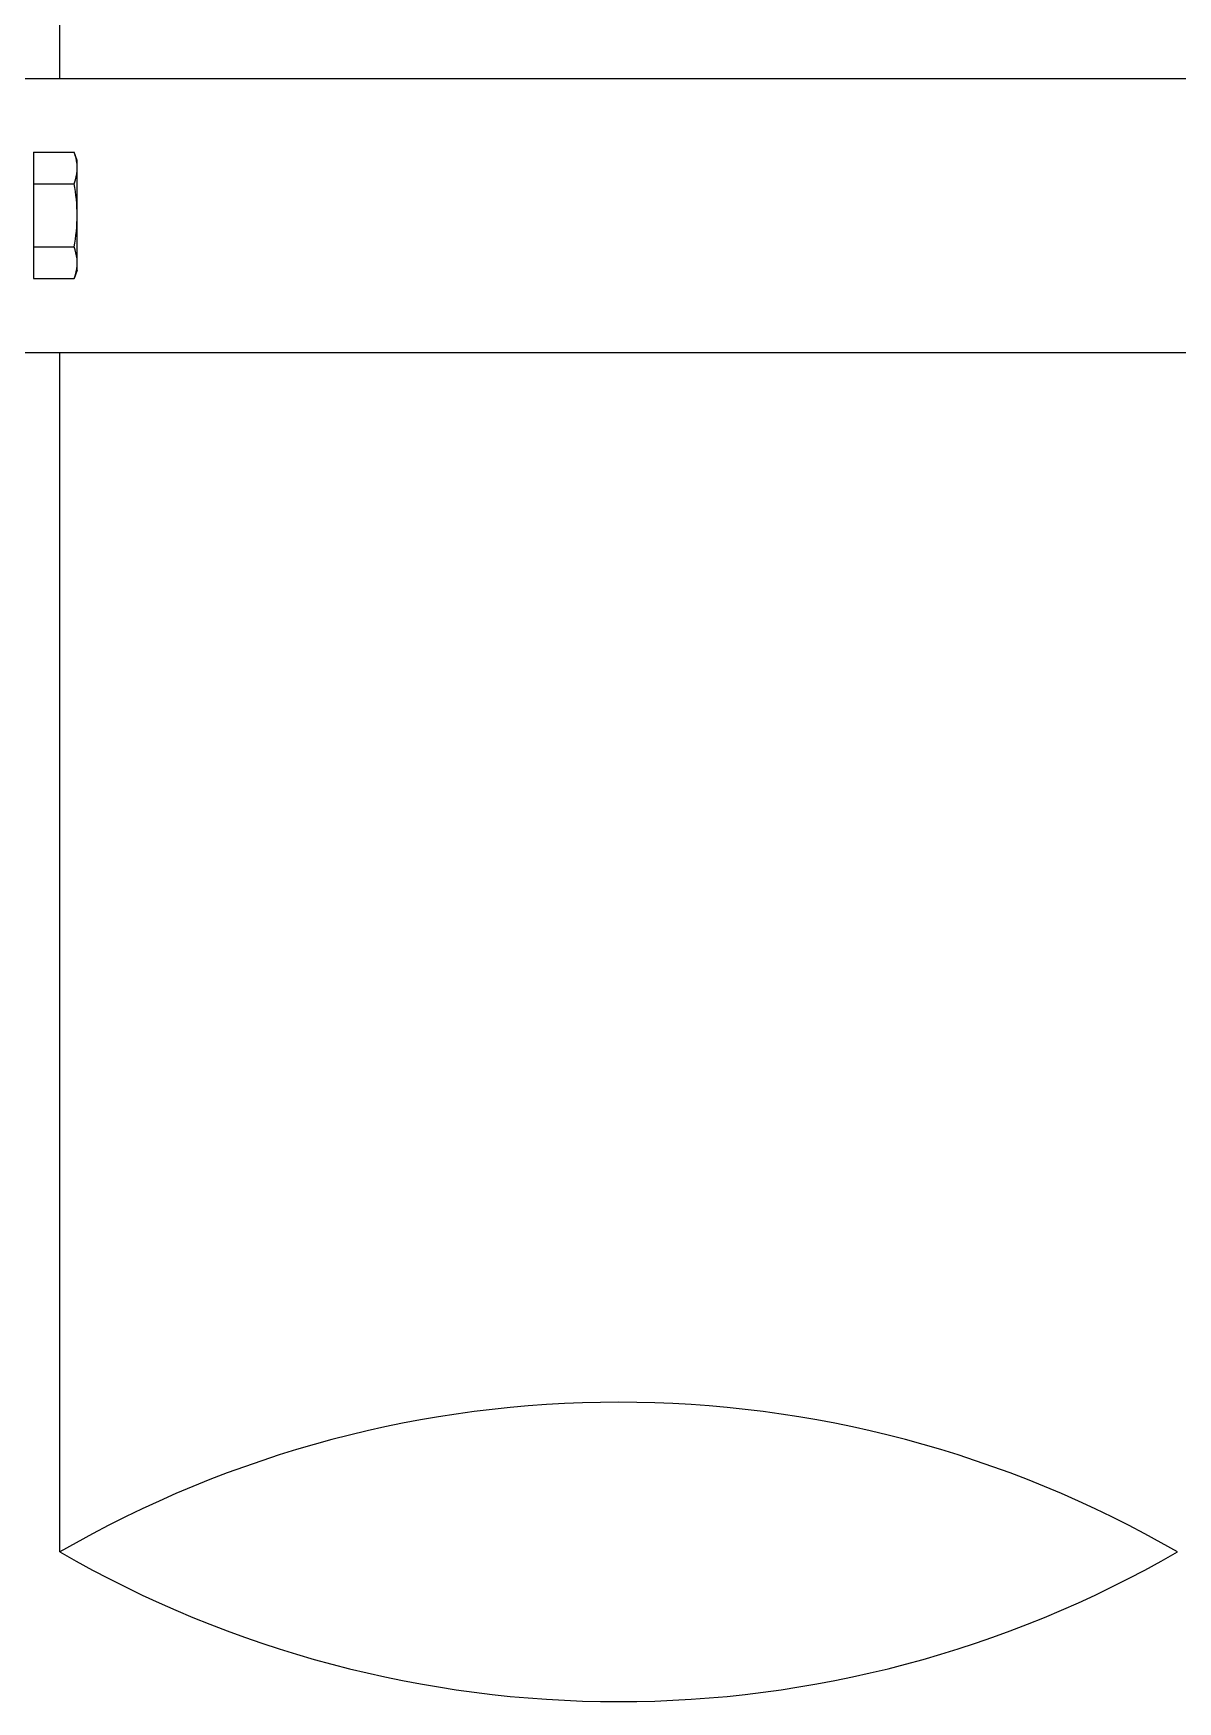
# Model space of a CAD drawing. Extents: x 27938 to 1507990, y 110129 to 923079.
# Drawn here: x 640515 to 642001, y 356646 to 358813 of the extents above; entities that cross this region are included whole.
import ezdxf

# ---------------------------------------------------------------- set-up
doc = ezdxf.new("R2010")
doc.units = 0
doc.header["$LTSCALE"] = 1000
doc.header["$MEASUREMENT"] = 0

msp = doc.modelspace()

# ---------------------------------------------------------------- linework, layer by layer
at = {"linetype": 'Continuous'}
for p, q in [((640549.1, 358754.3), (640549.1, 360207.8)), ((640323, 358754.3), (643678.8, 358754.3)), ((640514.9, 358658.5), (640514.9, 358494.2)), ((640514.9, 358658.5), (640567.8, 358658.5)), ((640571.8, 358647.5), (640567.8, 358658.5)), ((640571.8, 358505.2), (640571.8, 358647.5)), ((640514.9, 358617.5), (640567.8, 358617.5)), ((640514.9, 358535.3), (640567.8, 358535.3)), ((640514.9, 358494.2), (640567.8, 358494.2)), ((640571.8, 358505.2), (640567.8, 358494.2)), ((640323, 358398.4), (643678.8, 358398.4)), ((640549.1, 356840.3), (640549.1, 358398.4))]:
    msp.add_line(p, q, dxfattribs=at)
msp.add_arc((640514.4, 358636.9), 57.5, 10.5275, 11.3069, dxfattribs=at)
at = {"color": 0}
for centre, start, end in [((641275, 355582.8), 60.0059, 119.9941), ((641275, 358097.9), 240.0059, 299.9941)]:
    msp.add_arc(centre, 1452, start, end, dxfattribs=at)
at = {"linetype": 'Continuous'}
for points, knots in [([(640570.8, 358648.2), (640570.3, 358650.8), (640569.3, 358654.3), (640568.1, 358657.7), (640567.8, 358658.5)], [0, 0, 0, 0, 0.746895, 1, 1, 1, 1]), ([(640567.8, 358617.5), (640568.4, 358619.1), (640570.6, 358625.8), (640571.8, 358632.8), (640571.8, 358638)], [0, 0, 0, 0, 0.255696, 1, 1, 1, 1]), ([(640571.8, 358514.7), (640571.8, 358516.4), (640571.5, 358523.4), (640569.6, 358530.3), (640567.8, 358535.3)], [0, 0, 0, 0, 0.246324, 1, 1, 1, 1]), ([(640567.8, 358494.2), (640568.4, 358495.8), (640570.6, 358502.5), (640571.8, 358509.5), (640571.8, 358514.7)], [0, 0, 0, 0, 0.255696, 1, 1, 1, 1])]:
    msp.add_open_spline(points, degree=3, knots=knots, dxfattribs=at)
for points in [[(640571.8, 358638), (640571.8, 358641.1), (640571.5, 358644.3), (640570.9, 358647.4)], [(640571.8, 358576.4), (640571.8, 358590.1), (640570.3, 358603.9), (640567.8, 358617.5)], [(640567.8, 358535.3), (640570.3, 358548.8), (640571.8, 358562.6), (640571.8, 358576.4)]]:
    msp.add_open_spline(points, degree=3, dxfattribs=at)

doc.saveas('drawing.dxf')
